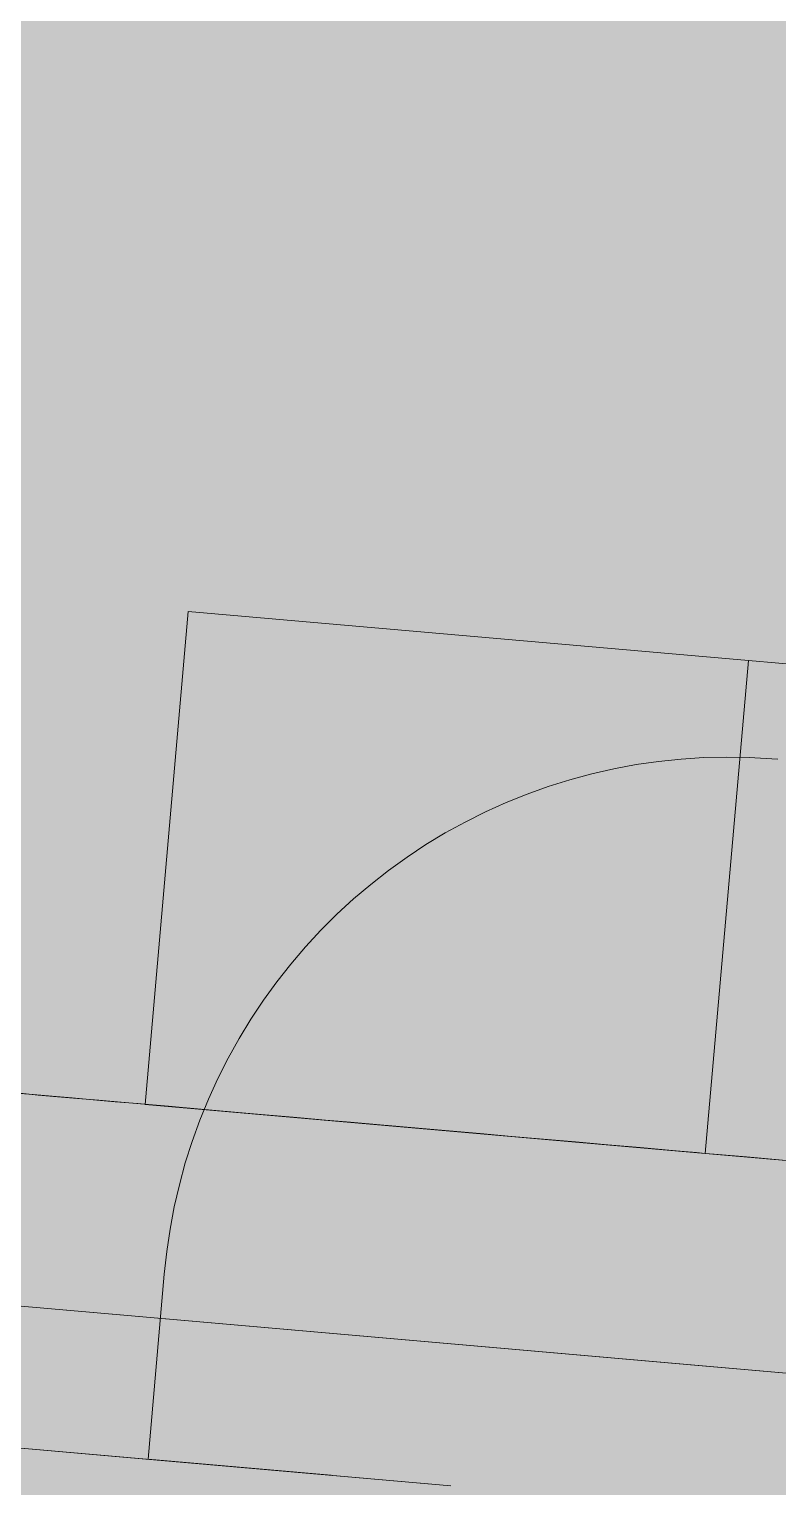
# Model space of a CAD drawing. Header units: millimetres. Extents: x 632 to 546626, y -3890 to 22200.
# Drawn here: x 389583.66 to 389588.96, y 16899.16 to 16909.48 of the extents above; entities that cross this region are included whole.
import ezdxf

# ---------------------------------------------------------------- set-up
doc = ezdxf.new("R2010")
doc.units = ezdxf.units.MM
doc.layers.add('A-270-M_ROOF', color=132, linetype='Continuous', lineweight=13)
doc.layers.add('A-770-ME_FFE_SA', color=91, linetype='Continuous', lineweight=13)

# ---------------------------------------------------------------- blocks, each defined once
blk = doc.blocks.new('Static Line_Sayfa_Metal Deck_Pan Mount - Up to 15 _ pitch - Max 2 Users-1845519-S6_501-SECTION A6')
at = {"layer": 'A-770-ME_FFE_SA', "lineweight": 5, "transparency": 33554432}
for points in [[(4567736.119, 16883.131), (4567740.346, 16931.445), (4567541.107, 16948.876), (4567536.88, 16900.562), (4567715.66, 16884.921)], [(4567736.119, 16883.131), (4567740.346, 16931.445), (4567541.107, 16948.876), (4567536.88, 16900.562), (4567715.66, 16884.921)], [(4567736.119, 16883.131), (4567740.346, 16931.445), (4567541.107, 16948.876), (4567536.88, 16900.562), (4567715.66, 16884.921)], [(4567736.119, 16883.131), (4567740.346, 16931.445), (4567541.107, 16948.876), (4567536.88, 16900.562), (4567715.66, 16884.921)], [(4567736.119, 16883.131), (4567740.346, 16931.445), (4567541.107, 16948.876), (4567536.88, 16900.562), (4567715.66, 16884.921)], [(4567736.119, 16883.131), (4567740.346, 16931.445), (4567541.107, 16948.876), (4567536.88, 16900.562), (4567715.66, 16884.921)], [(4567736.119, 16883.131), (4567740.346, 16931.445), (4567541.107, 16948.876), (4567536.88, 16900.562), (4567715.66, 16884.921)], [(4567736.119, 16883.131), (4567740.346, 16931.445), (4567541.107, 16948.876), (4567536.88, 16900.562), (4567715.66, 16884.921)], [(4567736.119, 16883.131), (4567740.346, 16931.445), (4567541.107, 16948.876), (4567536.88, 16900.562), (4567715.66, 16884.921)], [(4567736.119, 16883.131), (4567740.346, 16931.445), (4567541.107, 16948.876), (4567536.88, 16900.562), (4567715.66, 16884.921)], [(4567781.705, 16876.382), (4567781.966, 16879.37), (4567739.23, 16883.109), (4567725.434, 16934.595), (4567581.245, 16947.21), (4567558.718, 16898.902), (4567515.982, 16902.641), (4567515.721, 16899.652), (4567560.549, 16895.73), (4567583.076, 16944.038), (4567723.08, 16931.79), (4567736.876, 16880.304), (4567764.78, 16877.862)], [(4567735.945, 16881.138), (4567740.172, 16929.453), (4567540.933, 16946.884), (4567536.706, 16898.569), (4567715.66, 16882.913)], [(4567735.945, 16881.138), (4567740.172, 16929.453), (4567540.933, 16946.884), (4567536.706, 16898.569), (4567715.66, 16882.913)], [(4567735.945, 16881.138), (4567740.172, 16929.453), (4567540.933, 16946.884), (4567536.706, 16898.569), (4567715.66, 16882.913)], [(4567735.945, 16881.138), (4567740.172, 16929.453), (4567540.933, 16946.884), (4567536.706, 16898.569), (4567715.66, 16882.913)], [(4567735.945, 16881.138), (4567740.172, 16929.453), (4567540.933, 16946.884), (4567536.706, 16898.569), (4567715.66, 16882.913)], [(4567735.945, 16881.138), (4567740.172, 16929.453), (4567540.933, 16946.884), (4567536.706, 16898.569), (4567715.66, 16882.913)], [(4567735.945, 16881.138), (4567740.172, 16929.453), (4567540.933, 16946.884), (4567536.706, 16898.569), (4567715.66, 16882.913)], [(4567735.945, 16881.138), (4567740.172, 16929.453), (4567540.933, 16946.884), (4567536.706, 16898.569), (4567715.66, 16882.913)], [(4567735.945, 16881.138), (4567740.172, 16929.453), (4567540.933, 16946.884), (4567536.706, 16898.569), (4567715.66, 16882.913)], [(4567735.945, 16881.138), (4567740.172, 16929.453), (4567540.933, 16946.884), (4567536.706, 16898.569), (4567715.66, 16882.913)]]:
    blk.add_hatch(color=256, dxfattribs=at).paths.add_polyline_path(points)
at = {"layer": 'A-770-ME_FFE_SA', "lineweight": 5}
for p, q in [((4567542.034, 16901.867), (4567542.339, 16905.354)), ((4567542.034, 16901.867), (4567542.339, 16905.354)), ((4567542.339, 16905.354), (4567542.034, 16901.867)), ((4567542.339, 16905.354), (4567542.034, 16901.867)), ((4567542.339, 16905.354), (4567542.034, 16901.867)), ((4567542.339, 16905.354), (4567542.034, 16901.867)), ((4567546.304, 16905.007), (4567542.339, 16905.354)), ((4567542.339, 16905.354), (4567546.304, 16905.007)), ((4567546.304, 16905.007), (4567542.339, 16905.354)), ((4567542.339, 16905.354), (4567546.304, 16905.007)), ((4567546.304, 16905.007), (4567542.339, 16905.354)), ((4567542.339, 16905.354), (4567546.304, 16905.007)), ((4567545.999, 16901.52), (4567546.304, 16905.007)), ((4567546.304, 16905.007), (4567545.999, 16901.52)), ((4567545.999, 16901.52), (4567546.304, 16905.007)), ((4567546.304, 16905.007), (4567545.999, 16901.52)), ((4567545.999, 16901.52), (4567546.304, 16905.007)), ((4567546.304, 16905.007), (4567545.999, 16901.52)), ((4567546.304, 16905.007), (4567550.268, 16904.66)), ((4567550.268, 16904.66), (4567546.304, 16905.007)), ((4567546.304, 16905.007), (4567550.268, 16904.66)), ((4567550.268, 16904.66), (4567546.304, 16905.007)), ((4567546.304, 16905.007), (4567550.268, 16904.66)), ((4567550.268, 16904.66), (4567546.304, 16905.007)), ((4567545.352, 16904.242), (4567545.51, 16904.271)), ((4567545.352, 16904.242), (4567545.51, 16904.271)), ((4567545.352, 16904.242), (4567545.51, 16904.271)), ((4567545.352, 16904.242), (4567545.51, 16904.271)), ((4567545.352, 16904.242), (4567545.51, 16904.271)), ((4567545.352, 16904.242), (4567545.51, 16904.271)), ((4567545.352, 16904.242), (4567545.51, 16904.271)), ((4567545.352, 16904.242), (4567545.51, 16904.271)), ((4567545.352, 16904.242), (4567545.51, 16904.271)), ((4567545.51, 16904.271), (4567545.669, 16904.294)), ((4567545.51, 16904.271), (4567545.669, 16904.294)), ((4567545.51, 16904.271), (4567545.669, 16904.294)), ((4567545.51, 16904.271), (4567545.669, 16904.294)), ((4567545.51, 16904.271), (4567545.669, 16904.294)), ((4567545.51, 16904.271), (4567545.669, 16904.294)), ((4567545.51, 16904.271), (4567545.669, 16904.294)), ((4567545.51, 16904.271), (4567545.669, 16904.294)), ((4567545.51, 16904.271), (4567545.669, 16904.294)), ((4567545.669, 16904.294), (4567545.828, 16904.31)), ((4567545.669, 16904.294), (4567545.828, 16904.31)), ((4567545.669, 16904.294), (4567545.828, 16904.31)), ((4567545.669, 16904.294), (4567545.828, 16904.31)), ((4567545.669, 16904.294), (4567545.828, 16904.31)), ((4567545.669, 16904.294), (4567545.828, 16904.31)), ((4567545.669, 16904.294), (4567545.828, 16904.31)), ((4567545.669, 16904.294), (4567545.828, 16904.31)), ((4567545.669, 16904.294), (4567545.828, 16904.31)), ((4567545.828, 16904.31), (4567545.988, 16904.321)), ((4567545.828, 16904.31), (4567545.988, 16904.321)), ((4567545.828, 16904.31), (4567545.988, 16904.321)), ((4567545.828, 16904.31), (4567545.988, 16904.321)), ((4567545.828, 16904.31), (4567545.988, 16904.321)), ((4567545.828, 16904.31), (4567545.988, 16904.321)), ((4567545.828, 16904.31), (4567545.988, 16904.321)), ((4567545.828, 16904.31), (4567545.988, 16904.321)), ((4567545.828, 16904.31), (4567545.988, 16904.321)), ((4567545.828, 16904.31), (4567545.988, 16904.321)), ((4567545.988, 16904.321), (4567546.148, 16904.324)), ((4567545.988, 16904.321), (4567546.148, 16904.324)), ((4567545.988, 16904.321), (4567546.148, 16904.324)), ((4567545.988, 16904.321), (4567546.148, 16904.324)), ((4567545.988, 16904.321), (4567546.148, 16904.324)), ((4567545.988, 16904.321), (4567546.148, 16904.324)), ((4567545.988, 16904.321), (4567546.148, 16904.324)), ((4567545.988, 16904.321), (4567546.148, 16904.324)), ((4567545.988, 16904.321), (4567546.148, 16904.324)), ((4567546.148, 16904.324), (4567546.309, 16904.322)), ((4567546.148, 16904.324), (4567546.309, 16904.322)), ((4567546.148, 16904.324), (4567546.309, 16904.322)), ((4567546.148, 16904.324), (4567546.309, 16904.322)), ((4567546.148, 16904.324), (4567546.309, 16904.322)), ((4567546.148, 16904.324), (4567546.309, 16904.322)), ((4567546.148, 16904.324), (4567546.309, 16904.322)), ((4567546.148, 16904.324), (4567546.309, 16904.322)), ((4567546.148, 16904.324), (4567546.309, 16904.322)), ((4567546.309, 16904.322), (4567546.469, 16904.313)), ((4567546.309, 16904.322), (4567546.469, 16904.313)), ((4567546.309, 16904.322), (4567546.469, 16904.313)), ((4567546.309, 16904.322), (4567546.469, 16904.313)), ((4567546.309, 16904.322), (4567546.469, 16904.313)), ((4567546.309, 16904.322), (4567546.469, 16904.313)), ((4567546.309, 16904.322), (4567546.469, 16904.313)), ((4567546.309, 16904.322), (4567546.469, 16904.313)), ((4567546.309, 16904.322), (4567546.469, 16904.313)), ((4567546.309, 16904.322), (4567546.469, 16904.313)), ((4567546.469, 16904.313), (4567546.512, 16904.309)), ((4567546.469, 16904.313), (4567546.512, 16904.309)), ((4567546.469, 16904.313), (4567546.512, 16904.309)), ((4567546.469, 16904.313), (4567546.512, 16904.309)), ((4567546.469, 16904.313), (4567546.512, 16904.309)), ((4567546.469, 16904.313), (4567546.512, 16904.309)), ((4567546.469, 16904.313), (4567546.512, 16904.309)), ((4567546.469, 16904.313), (4567546.512, 16904.309)), ((4567546.469, 16904.313), (4567546.512, 16904.309)), ((4567546.469, 16904.313), (4567546.512, 16904.309)), ((4567544.888, 16904.117), (4567545.041, 16904.164)), ((4567544.888, 16904.117), (4567545.041, 16904.164)), ((4567544.888, 16904.117), (4567545.041, 16904.164)), ((4567544.888, 16904.117), (4567545.041, 16904.164)), ((4567544.888, 16904.117), (4567545.041, 16904.164)), ((4567544.888, 16904.117), (4567545.041, 16904.164)), ((4567544.888, 16904.117), (4567545.041, 16904.164)), ((4567544.888, 16904.117), (4567545.041, 16904.164)), ((4567544.888, 16904.117), (4567545.041, 16904.164)), ((4567545.041, 16904.164), (4567545.196, 16904.206)), ((4567545.041, 16904.164), (4567545.196, 16904.206)), ((4567545.041, 16904.164), (4567545.196, 16904.206)), ((4567545.041, 16904.164), (4567545.196, 16904.206)), ((4567545.041, 16904.164), (4567545.196, 16904.206)), ((4567545.041, 16904.164), (4567545.196, 16904.206)), ((4567545.041, 16904.164), (4567545.196, 16904.206)), ((4567545.041, 16904.164), (4567545.196, 16904.206)), ((4567545.041, 16904.164), (4567545.196, 16904.206)), ((4567545.196, 16904.206), (4567545.352, 16904.242)), ((4567545.196, 16904.206), (4567545.352, 16904.242)), ((4567545.196, 16904.206), (4567545.352, 16904.242)), ((4567545.196, 16904.206), (4567545.352, 16904.242)), ((4567545.196, 16904.206), (4567545.352, 16904.242)), ((4567545.196, 16904.206), (4567545.352, 16904.242)), ((4567545.196, 16904.206), (4567545.352, 16904.242)), ((4567545.196, 16904.206), (4567545.352, 16904.242)), ((4567545.196, 16904.206), (4567545.352, 16904.242)), ((4567545.196, 16904.206), (4567545.352, 16904.242)), ((4567544.589, 16904.003), (4567544.738, 16904.063)), ((4567544.589, 16904.003), (4567544.738, 16904.063)), ((4567544.589, 16904.003), (4567544.738, 16904.063)), ((4567544.589, 16904.003), (4567544.738, 16904.063)), ((4567544.589, 16904.003), (4567544.738, 16904.063)), ((4567544.589, 16904.003), (4567544.738, 16904.063)), ((4567544.589, 16904.003), (4567544.738, 16904.063)), ((4567544.589, 16904.003), (4567544.738, 16904.063)), ((4567544.589, 16904.003), (4567544.738, 16904.063)), ((4567544.589, 16904.003), (4567544.738, 16904.063)), ((4567544.738, 16904.063), (4567544.888, 16904.117)), ((4567544.738, 16904.063), (4567544.888, 16904.117)), ((4567544.738, 16904.063), (4567544.888, 16904.117)), ((4567544.738, 16904.063), (4567544.888, 16904.117)), ((4567544.738, 16904.063), (4567544.888, 16904.117)), ((4567544.738, 16904.063), (4567544.888, 16904.117)), ((4567544.738, 16904.063), (4567544.888, 16904.117)), ((4567544.738, 16904.063), (4567544.888, 16904.117)), ((4567544.738, 16904.063), (4567544.888, 16904.117)), ((4567544.738, 16904.063), (4567544.888, 16904.117)), ((4567544.443, 16903.937), (4567544.589, 16904.003)), ((4567544.443, 16903.937), (4567544.589, 16904.003)), ((4567544.443, 16903.937), (4567544.589, 16904.003)), ((4567544.443, 16903.937), (4567544.589, 16904.003)), ((4567544.443, 16903.937), (4567544.589, 16904.003)), ((4567544.443, 16903.937), (4567544.589, 16904.003)), ((4567544.443, 16903.937), (4567544.589, 16904.003)), ((4567544.443, 16903.937), (4567544.589, 16904.003)), ((4567544.443, 16903.937), (4567544.589, 16904.003)), ((4567544.443, 16903.937), (4567544.589, 16904.003)), ((4567544.443, 16903.937), (4567544.589, 16904.003)), ((4567544.159, 16903.788), (4567544.299, 16903.865)), ((4567544.159, 16903.788), (4567544.299, 16903.865)), ((4567544.159, 16903.788), (4567544.299, 16903.865)), ((4567544.159, 16903.788), (4567544.299, 16903.865)), ((4567544.159, 16903.788), (4567544.299, 16903.865)), ((4567544.159, 16903.788), (4567544.299, 16903.865)), ((4567544.159, 16903.788), (4567544.299, 16903.865)), ((4567544.159, 16903.788), (4567544.299, 16903.865)), ((4567544.159, 16903.788), (4567544.299, 16903.865)), ((4567544.299, 16903.865), (4567544.443, 16903.937)), ((4567544.299, 16903.865), (4567544.443, 16903.937)), ((4567544.299, 16903.865), (4567544.443, 16903.937)), ((4567544.299, 16903.865), (4567544.443, 16903.937)), ((4567544.299, 16903.865), (4567544.443, 16903.937)), ((4567544.299, 16903.865), (4567544.443, 16903.937)), ((4567544.299, 16903.865), (4567544.443, 16903.937)), ((4567544.299, 16903.865), (4567544.443, 16903.937)), ((4567544.299, 16903.865), (4567544.443, 16903.937)), ((4567544.022, 16903.705), (4567544.159, 16903.788)), ((4567544.022, 16903.705), (4567544.159, 16903.788)), ((4567544.022, 16903.705), (4567544.159, 16903.788)), ((4567544.022, 16903.705), (4567544.159, 16903.788)), ((4567544.022, 16903.705), (4567544.159, 16903.788)), ((4567544.022, 16903.705), (4567544.159, 16903.788)), ((4567544.022, 16903.705), (4567544.159, 16903.788)), ((4567544.022, 16903.705), (4567544.159, 16903.788)), ((4567544.022, 16903.705), (4567544.159, 16903.788)), ((4567543.888, 16903.617), (4567544.022, 16903.705)), ((4567543.888, 16903.617), (4567544.022, 16903.705)), ((4567543.888, 16903.617), (4567544.022, 16903.705)), ((4567543.888, 16903.617), (4567544.022, 16903.705)), ((4567543.888, 16903.617), (4567544.022, 16903.705)), ((4567543.888, 16903.617), (4567544.022, 16903.705)), ((4567543.888, 16903.617), (4567544.022, 16903.705)), ((4567543.888, 16903.617), (4567544.022, 16903.705)), ((4567543.888, 16903.617), (4567544.022, 16903.705)), ((4567543.758, 16903.523), (4567543.888, 16903.617)), ((4567543.758, 16903.523), (4567543.888, 16903.617)), ((4567543.758, 16903.523), (4567543.888, 16903.617)), ((4567543.758, 16903.523), (4567543.888, 16903.617)), ((4567543.758, 16903.523), (4567543.888, 16903.617)), ((4567543.758, 16903.523), (4567543.888, 16903.617)), ((4567543.758, 16903.523), (4567543.888, 16903.617)), ((4567543.758, 16903.523), (4567543.888, 16903.617)), ((4567543.758, 16903.523), (4567543.888, 16903.617)), ((4567543.632, 16903.424), (4567543.758, 16903.523)), ((4567543.632, 16903.424), (4567543.758, 16903.523)), ((4567543.632, 16903.424), (4567543.758, 16903.523)), ((4567543.632, 16903.424), (4567543.758, 16903.523)), ((4567543.632, 16903.424), (4567543.758, 16903.523)), ((4567543.632, 16903.424), (4567543.758, 16903.523)), ((4567543.632, 16903.424), (4567543.758, 16903.523)), ((4567543.632, 16903.424), (4567543.758, 16903.523)), ((4567543.632, 16903.424), (4567543.758, 16903.523)), ((4567543.509, 16903.321), (4567543.632, 16903.424)), ((4567543.509, 16903.321), (4567543.632, 16903.424)), ((4567543.509, 16903.321), (4567543.632, 16903.424)), ((4567543.509, 16903.321), (4567543.632, 16903.424)), ((4567543.509, 16903.321), (4567543.632, 16903.424)), ((4567543.509, 16903.321), (4567543.632, 16903.424)), ((4567543.509, 16903.321), (4567543.632, 16903.424)), ((4567543.509, 16903.321), (4567543.632, 16903.424)), ((4567543.509, 16903.321), (4567543.632, 16903.424)), ((4567543.509, 16903.321), (4567543.632, 16903.424)), ((4567543.391, 16903.212), (4567543.509, 16903.321)), ((4567543.391, 16903.212), (4567543.509, 16903.321)), ((4567543.391, 16903.212), (4567543.509, 16903.321)), ((4567543.391, 16903.212), (4567543.509, 16903.321)), ((4567543.391, 16903.212), (4567543.509, 16903.321)), ((4567543.391, 16903.212), (4567543.509, 16903.321)), ((4567543.391, 16903.212), (4567543.509, 16903.321)), ((4567543.391, 16903.212), (4567543.509, 16903.321)), ((4567543.391, 16903.212), (4567543.509, 16903.321)), ((4567543.278, 16903.099), (4567543.391, 16903.212)), ((4567543.278, 16903.099), (4567543.391, 16903.212)), ((4567543.278, 16903.099), (4567543.391, 16903.212)), ((4567543.278, 16903.099), (4567543.391, 16903.212)), ((4567543.278, 16903.099), (4567543.391, 16903.212)), ((4567543.278, 16903.099), (4567543.391, 16903.212)), ((4567543.278, 16903.099), (4567543.391, 16903.212)), ((4567543.278, 16903.099), (4567543.391, 16903.212)), ((4567543.278, 16903.099), (4567543.391, 16903.212)), ((4567543.169, 16902.981), (4567543.278, 16903.099)), ((4567543.169, 16902.981), (4567543.278, 16903.099)), ((4567543.169, 16902.981), (4567543.278, 16903.099)), ((4567543.169, 16902.981), (4567543.278, 16903.099)), ((4567543.169, 16902.981), (4567543.278, 16903.099)), ((4567543.169, 16902.981), (4567543.278, 16903.099)), ((4567543.169, 16902.981), (4567543.278, 16903.099)), ((4567543.169, 16902.981), (4567543.278, 16903.099)), ((4567543.169, 16902.981), (4567543.278, 16903.099)), ((4567543.169, 16902.981), (4567543.278, 16903.099)), ((4567543.065, 16902.859), (4567543.169, 16902.981)), ((4567543.065, 16902.859), (4567543.169, 16902.981)), ((4567543.065, 16902.859), (4567543.169, 16902.981)), ((4567543.065, 16902.859), (4567543.169, 16902.981)), ((4567543.065, 16902.859), (4567543.169, 16902.981)), ((4567543.065, 16902.859), (4567543.169, 16902.981)), ((4567543.065, 16902.859), (4567543.169, 16902.981)), ((4567543.065, 16902.859), (4567543.169, 16902.981)), ((4567543.065, 16902.859), (4567543.169, 16902.981)), ((4567543.065, 16902.859), (4567543.169, 16902.981)), ((4567542.966, 16902.734), (4567543.065, 16902.859)), ((4567542.966, 16902.734), (4567543.065, 16902.859)), ((4567542.966, 16902.734), (4567543.065, 16902.859)), ((4567542.966, 16902.734), (4567543.065, 16902.859)), ((4567542.966, 16902.734), (4567543.065, 16902.859)), ((4567542.966, 16902.734), (4567543.065, 16902.859)), ((4567542.966, 16902.734), (4567543.065, 16902.859)), ((4567542.966, 16902.734), (4567543.065, 16902.859)), ((4567542.966, 16902.734), (4567543.065, 16902.859)), ((4567542.966, 16902.734), (4567543.065, 16902.859)), ((4567542.872, 16902.604), (4567542.966, 16902.734)), ((4567542.872, 16902.604), (4567542.966, 16902.734)), ((4567542.872, 16902.604), (4567542.966, 16902.734)), ((4567542.872, 16902.604), (4567542.966, 16902.734)), ((4567542.872, 16902.604), (4567542.966, 16902.734)), ((4567542.872, 16902.604), (4567542.966, 16902.734)), ((4567542.872, 16902.604), (4567542.966, 16902.734)), ((4567542.872, 16902.604), (4567542.966, 16902.734)), ((4567542.872, 16902.604), (4567542.966, 16902.734)), ((4567542.872, 16902.604), (4567542.966, 16902.734)), ((4567558.718, 16898.902), (4567515.982, 16902.641)), ((4567515.982, 16902.641), (4567558.718, 16898.902)), ((4567542.783, 16902.47), (4567542.872, 16902.604)), ((4567542.783, 16902.47), (4567542.872, 16902.604)), ((4567542.783, 16902.47), (4567542.872, 16902.604)), ((4567542.783, 16902.47), (4567542.872, 16902.604)), ((4567542.783, 16902.47), (4567542.872, 16902.604)), ((4567542.783, 16902.47), (4567542.872, 16902.604)), ((4567542.783, 16902.47), (4567542.872, 16902.604)), ((4567542.783, 16902.47), (4567542.872, 16902.604)), ((4567542.783, 16902.47), (4567542.872, 16902.604)), ((4567542.699, 16902.333), (4567542.783, 16902.47)), ((4567542.699, 16902.333), (4567542.783, 16902.47)), ((4567542.699, 16902.333), (4567542.783, 16902.47)), ((4567542.699, 16902.333), (4567542.783, 16902.47)), ((4567542.699, 16902.333), (4567542.783, 16902.47)), ((4567542.699, 16902.333), (4567542.783, 16902.47)), ((4567542.699, 16902.333), (4567542.783, 16902.47)), ((4567542.699, 16902.333), (4567542.783, 16902.47)), ((4567542.699, 16902.333), (4567542.783, 16902.47)), ((4567542.622, 16902.193), (4567542.699, 16902.333)), ((4567542.622, 16902.193), (4567542.699, 16902.333)), ((4567542.622, 16902.193), (4567542.699, 16902.333)), ((4567542.622, 16902.193), (4567542.699, 16902.333)), ((4567542.622, 16902.193), (4567542.699, 16902.333)), ((4567542.622, 16902.193), (4567542.699, 16902.333)), ((4567542.622, 16902.193), (4567542.699, 16902.333)), ((4567542.622, 16902.193), (4567542.699, 16902.333)), ((4567542.622, 16902.193), (4567542.699, 16902.333)), ((4567542.549, 16902.05), (4567542.622, 16902.193)), ((4567542.549, 16902.05), (4567542.622, 16902.193)), ((4567542.549, 16902.05), (4567542.622, 16902.193)), ((4567542.549, 16902.05), (4567542.622, 16902.193)), ((4567542.549, 16902.05), (4567542.622, 16902.193)), ((4567542.549, 16902.05), (4567542.622, 16902.193)), ((4567542.549, 16902.05), (4567542.622, 16902.193)), ((4567542.549, 16902.05), (4567542.622, 16902.193)), ((4567542.549, 16902.05), (4567542.622, 16902.193)), ((4567542.483, 16901.904), (4567542.549, 16902.05)), ((4567542.483, 16901.904), (4567542.549, 16902.05)), ((4567542.483, 16901.904), (4567542.549, 16902.05)), ((4567542.483, 16901.904), (4567542.549, 16902.05)), ((4567542.483, 16901.904), (4567542.549, 16902.05)), ((4567542.483, 16901.904), (4567542.549, 16902.05)), ((4567542.483, 16901.904), (4567542.549, 16902.05)), ((4567542.483, 16901.904), (4567542.549, 16902.05)), ((4567542.483, 16901.904), (4567542.549, 16902.05)), ((4567542.422, 16901.756), (4567542.483, 16901.904)), ((4567542.422, 16901.756), (4567542.483, 16901.904)), ((4567542.422, 16901.756), (4567542.483, 16901.904)), ((4567542.422, 16901.756), (4567542.483, 16901.904)), ((4567542.422, 16901.756), (4567542.483, 16901.904)), ((4567542.422, 16901.756), (4567542.483, 16901.904)), ((4567542.422, 16901.756), (4567542.483, 16901.904)), ((4567542.422, 16901.756), (4567542.483, 16901.904)), ((4567542.422, 16901.756), (4567542.483, 16901.904)), ((4567545.999, 16901.52), (4567542.034, 16901.867)), ((4567542.034, 16901.867), (4567545.999, 16901.52)), ((4567545.999, 16901.52), (4567542.034, 16901.867)), ((4567542.034, 16901.867), (4567545.999, 16901.52)), ((4567545.999, 16901.52), (4567542.034, 16901.867)), ((4567542.034, 16901.867), (4567545.999, 16901.52)), ((4567542.368, 16901.605), (4567542.422, 16901.756)), ((4567542.368, 16901.605), (4567542.422, 16901.756)), ((4567542.368, 16901.605), (4567542.422, 16901.756)), ((4567542.368, 16901.605), (4567542.422, 16901.756)), ((4567542.368, 16901.605), (4567542.422, 16901.756)), ((4567542.368, 16901.605), (4567542.422, 16901.756)), ((4567542.368, 16901.605), (4567542.422, 16901.756)), ((4567542.368, 16901.605), (4567542.422, 16901.756)), ((4567542.368, 16901.605), (4567542.422, 16901.756)), ((4567542.319, 16901.453), (4567542.368, 16901.605)), ((4567542.319, 16901.453), (4567542.368, 16901.605)), ((4567542.319, 16901.453), (4567542.368, 16901.605)), ((4567542.319, 16901.453), (4567542.368, 16901.605)), ((4567542.319, 16901.453), (4567542.368, 16901.605)), ((4567542.319, 16901.453), (4567542.368, 16901.605)), ((4567542.319, 16901.453), (4567542.368, 16901.605)), ((4567542.319, 16901.453), (4567542.368, 16901.605)), ((4567542.319, 16901.453), (4567542.368, 16901.605)), ((4567545.999, 16901.52), (4567549.963, 16901.173)), ((4567549.963, 16901.173), (4567545.999, 16901.52)), ((4567545.999, 16901.52), (4567549.963, 16901.173)), ((4567549.963, 16901.173), (4567545.999, 16901.52)), ((4567545.999, 16901.52), (4567549.963, 16901.173)), ((4567549.963, 16901.173), (4567545.999, 16901.52)), ((4567542.277, 16901.298), (4567542.319, 16901.453)), ((4567542.277, 16901.298), (4567542.319, 16901.453)), ((4567542.277, 16901.298), (4567542.319, 16901.453)), ((4567542.277, 16901.298), (4567542.319, 16901.453)), ((4567542.277, 16901.298), (4567542.319, 16901.453)), ((4567542.277, 16901.298), (4567542.319, 16901.453)), ((4567542.277, 16901.298), (4567542.319, 16901.453)), ((4567542.277, 16901.298), (4567542.319, 16901.453)), ((4567542.277, 16901.298), (4567542.319, 16901.453)), ((4567542.241, 16901.142), (4567542.277, 16901.298)), ((4567542.241, 16901.142), (4567542.277, 16901.298)), ((4567542.241, 16901.142), (4567542.277, 16901.298)), ((4567542.241, 16901.142), (4567542.277, 16901.298)), ((4567542.241, 16901.142), (4567542.277, 16901.298)), ((4567542.241, 16901.142), (4567542.277, 16901.298)), ((4567542.241, 16901.142), (4567542.277, 16901.298)), ((4567542.241, 16901.142), (4567542.277, 16901.298)), ((4567542.241, 16901.142), (4567542.277, 16901.298)), ((4567542.211, 16900.984), (4567542.241, 16901.142)), ((4567542.211, 16900.984), (4567542.241, 16901.142)), ((4567542.211, 16900.984), (4567542.241, 16901.142)), ((4567542.211, 16900.984), (4567542.241, 16901.142)), ((4567542.211, 16900.984), (4567542.241, 16901.142)), ((4567542.211, 16900.984), (4567542.241, 16901.142)), ((4567542.211, 16900.984), (4567542.241, 16901.142)), ((4567542.211, 16900.984), (4567542.241, 16901.142)), ((4567542.211, 16900.984), (4567542.241, 16901.142)), ((4567542.188, 16900.826), (4567542.211, 16900.984)), ((4567542.188, 16900.826), (4567542.211, 16900.984)), ((4567542.188, 16900.826), (4567542.211, 16900.984)), ((4567542.188, 16900.826), (4567542.211, 16900.984)), ((4567542.188, 16900.826), (4567542.211, 16900.984)), ((4567542.188, 16900.826), (4567542.211, 16900.984)), ((4567542.188, 16900.826), (4567542.211, 16900.984)), ((4567542.188, 16900.826), (4567542.211, 16900.984)), ((4567542.188, 16900.826), (4567542.211, 16900.984)), ((4567542.17, 16900.666), (4567542.188, 16900.826)), ((4567542.17, 16900.666), (4567542.188, 16900.826)), ((4567542.17, 16900.666), (4567542.188, 16900.826)), ((4567542.17, 16900.666), (4567542.188, 16900.826)), ((4567542.17, 16900.666), (4567542.188, 16900.826)), ((4567542.17, 16900.666), (4567542.188, 16900.826)), ((4567542.17, 16900.666), (4567542.188, 16900.826)), ((4567542.17, 16900.666), (4567542.188, 16900.826)), ((4567542.17, 16900.666), (4567542.188, 16900.826)), ((4567542.17, 16900.666), (4567542.056, 16899.356)), ((4567542.17, 16900.666), (4567542.056, 16899.356)), ((4567542.17, 16900.666), (4567542.056, 16899.356)), ((4567542.17, 16900.666), (4567542.056, 16899.356)), ((4567542.17, 16900.666), (4567542.056, 16899.356)), ((4567542.17, 16900.666), (4567542.056, 16899.356)), ((4567542.17, 16900.666), (4567542.056, 16899.356)), ((4567542.17, 16900.666), (4567542.056, 16899.356)), ((4567542.17, 16900.666), (4567542.056, 16899.356)), ((4567542.17, 16900.666), (4567542.056, 16899.356)), ((4567542.17, 16900.666), (4567542.056, 16899.356)), ((4567542.17, 16900.666), (4567542.056, 16899.356)), ((4567542.17, 16900.666), (4567542.056, 16899.356)), ((4567542.17, 16900.666), (4567542.056, 16899.356)), ((4567542.17, 16900.666), (4567542.056, 16899.356)), ((4567542.17, 16900.666), (4567542.056, 16899.356)), ((4567542.17, 16900.666), (4567542.056, 16899.356)), ((4567542.17, 16900.666), (4567542.056, 16899.356)), ((4567542.17, 16900.666), (4567542.056, 16899.356)), ((4567542.17, 16900.666), (4567542.056, 16899.356)), ((4567539.583, 16900.576), (4567545.868, 16900.026)), ((4567539.583, 16900.576), (4567545.868, 16900.026)), ((4567539.583, 16900.576), (4567545.868, 16900.026)), ((4567539.583, 16900.576), (4567545.868, 16900.026)), ((4567539.583, 16900.576), (4567545.868, 16900.026)), ((4567539.583, 16900.576), (4567545.868, 16900.026)), ((4567545.868, 16900.026), (4567552.153, 16899.476)), ((4567545.868, 16900.026), (4567552.153, 16899.476)), ((4567545.868, 16900.026), (4567552.153, 16899.476)), ((4567545.868, 16900.026), (4567552.153, 16899.476)), ((4567545.868, 16900.026), (4567552.153, 16899.476)), ((4567545.868, 16900.026), (4567552.153, 16899.476)), ((4567541.796, 16899.378), (4567536.815, 16899.814)), ((4567544.199, 16899.168), (4567536.815, 16899.814)), ((4567544.199, 16899.168), (4567536.815, 16899.814)), ((4567544.199, 16899.168), (4567536.815, 16899.814)), ((4567544.199, 16899.168), (4567536.815, 16899.814)), ((4567544.199, 16899.168), (4567536.815, 16899.814)), ((4567544.199, 16899.168), (4567536.815, 16899.814)), ((4567541.796, 16899.378), (4567537.155, 16899.785)), ((4567541.796, 16899.378), (4567539.733, 16899.559)), ((4567541.796, 16899.378), (4567539.733, 16899.559)), ((4567541.796, 16899.378), (4567539.733, 16899.559)), ((4567541.796, 16899.378), (4567539.733, 16899.559)), ((4567541.796, 16899.378), (4567539.733, 16899.559)), ((4567541.796, 16899.378), (4567539.733, 16899.559)), ((4567541.796, 16899.378), (4567539.733, 16899.559)), ((4567541.796, 16899.378), (4567539.733, 16899.559)), ((4567541.796, 16899.378), (4567539.733, 16899.559)), ((4567541.796, 16899.378), (4567539.733, 16899.559)), ((4567541.796, 16899.378), (4567539.733, 16899.559)), ((4567541.796, 16899.378), (4567539.733, 16899.559)), ((4567544.199, 16899.168), (4567541.796, 16899.378)), ((4567544.199, 16899.168), (4567541.796, 16899.378)), ((4567544.199, 16899.168), (4567541.796, 16899.378)), ((4567544.199, 16899.168), (4567541.796, 16899.378)), ((4567544.199, 16899.168), (4567541.796, 16899.378)), ((4567544.199, 16899.168), (4567541.796, 16899.378)), ((4567544.199, 16899.168), (4567541.796, 16899.378)), ((4567544.199, 16899.168), (4567541.796, 16899.378)), ((4567544.199, 16899.168), (4567541.796, 16899.378)), ((4567544.199, 16899.168), (4567541.796, 16899.378)), ((4567544.199, 16899.168), (4567541.796, 16899.378)), ((4567544.199, 16899.168), (4567541.796, 16899.378)), ((4567544.199, 16899.168), (4567541.796, 16899.378)), ((4567544.199, 16899.168), (4567541.796, 16899.378)), ((4567542.056, 16899.356), (4567543.351, 16899.242)), ((4567542.056, 16899.356), (4567543.351, 16899.242)), ((4567542.056, 16899.356), (4567543.351, 16899.242)), ((4567542.056, 16899.356), (4567543.351, 16899.242)), ((4567542.056, 16899.356), (4567543.351, 16899.242)), ((4567542.056, 16899.356), (4567543.351, 16899.242)), ((4567542.056, 16899.356), (4567543.351, 16899.242)), ((4567542.056, 16899.356), (4567543.351, 16899.242)), ((4567542.056, 16899.356), (4567543.351, 16899.242)), ((4567542.056, 16899.356), (4567543.351, 16899.242)), ((4567542.056, 16899.356), (4567543.351, 16899.242)), ((4567542.056, 16899.356), (4567543.351, 16899.242)), ((4567542.056, 16899.356), (4567543.351, 16899.242)), ((4567542.056, 16899.356), (4567543.351, 16899.242)), ((4567542.056, 16899.356), (4567543.351, 16899.242)), ((4567542.056, 16899.356), (4567543.351, 16899.242)), ((4567542.056, 16899.356), (4567543.351, 16899.242)), ((4567542.056, 16899.356), (4567543.351, 16899.242)), ((4567542.056, 16899.356), (4567543.351, 16899.242)), ((4567542.056, 16899.356), (4567543.351, 16899.242)), ((4567542.056, 16899.356), (4567543.351, 16899.242)), ((4567542.056, 16899.356), (4567543.351, 16899.242)), ((4567542.056, 16899.356), (4567543.351, 16899.242)), ((4567542.056, 16899.356), (4567543.351, 16899.242)), ((4567542.056, 16899.356), (4567543.351, 16899.242)), ((4567542.056, 16899.356), (4567543.351, 16899.242)), ((4567542.056, 16899.356), (4567543.351, 16899.242)), ((4567542.056, 16899.356), (4567543.351, 16899.242)), ((4567542.056, 16899.356), (4567543.351, 16899.242)), ((4567542.056, 16899.356), (4567543.351, 16899.242)), ((4567542.056, 16899.356), (4567543.351, 16899.242)), ((4567542.056, 16899.356), (4567543.351, 16899.242)), ((4567542.056, 16899.356), (4567543.351, 16899.242)), ((4567542.056, 16899.356), (4567543.351, 16899.242)), ((4567542.056, 16899.356), (4567543.351, 16899.242)), ((4567542.056, 16899.356), (4567543.351, 16899.242)), ((4567542.056, 16899.356), (4567543.351, 16899.242)), ((4567542.056, 16899.356), (4567543.351, 16899.242)), ((4567542.056, 16899.356), (4567543.351, 16899.242)), ((4567542.056, 16899.356), (4567543.351, 16899.242))]:
    blk.add_line(p, q, dxfattribs=at)
at = {"layer": 'A-770-ME_FFE_SA', "lineweight": 5, "flags": 128}
for points in [[(4567542.17, 16900.666), (4567542.188, 16900.826), (4567542.211, 16900.984), (4567542.241, 16901.142), (4567542.277, 16901.298), (4567542.319, 16901.453), (4567542.368, 16901.605), (4567542.422, 16901.756), (4567542.483, 16901.904), (4567542.549, 16902.05), (4567542.622, 16902.193), (4567542.699, 16902.333), (4567542.783, 16902.47), (4567542.872, 16902.604), (4567542.966, 16902.734), (4567543.065, 16902.859), (4567543.169, 16902.981), (4567543.278, 16903.099), (4567543.391, 16903.212), (4567543.509, 16903.321), (4567543.632, 16903.424), (4567543.758, 16903.523), (4567543.888, 16903.617), (4567544.022, 16903.705), (4567544.159, 16903.788), (4567544.299, 16903.865), (4567544.443, 16903.937), (4567544.589, 16904.003), (4567544.738, 16904.063), (4567544.888, 16904.117), (4567545.041, 16904.164), (4567545.196, 16904.206), (4567545.352, 16904.242), (4567545.51, 16904.271), (4567545.669, 16904.294), (4567545.828, 16904.31), (4567545.988, 16904.321), (4567546.148, 16904.324), (4567546.309, 16904.322), (4567546.469, 16904.313), (4567546.512, 16904.309)], [(4567542.17, 16900.666), (4567542.188, 16900.826), (4567542.211, 16900.984), (4567542.241, 16901.142), (4567542.277, 16901.298), (4567542.319, 16901.453), (4567542.368, 16901.605), (4567542.422, 16901.756), (4567542.483, 16901.904), (4567542.549, 16902.05), (4567542.622, 16902.193), (4567542.699, 16902.333), (4567542.783, 16902.47), (4567542.872, 16902.604), (4567542.966, 16902.734), (4567543.065, 16902.859), (4567543.169, 16902.981), (4567543.278, 16903.099), (4567543.391, 16903.212), (4567543.509, 16903.321), (4567543.632, 16903.424), (4567543.758, 16903.523), (4567543.888, 16903.617), (4567544.022, 16903.705), (4567544.159, 16903.788), (4567544.299, 16903.865), (4567544.443, 16903.937), (4567544.589, 16904.003), (4567544.738, 16904.063), (4567544.888, 16904.117), (4567545.041, 16904.164), (4567545.196, 16904.206), (4567545.352, 16904.242), (4567545.51, 16904.271), (4567545.669, 16904.294), (4567545.828, 16904.31), (4567545.988, 16904.321), (4567546.148, 16904.324), (4567546.309, 16904.322), (4567546.469, 16904.313), (4567546.512, 16904.309)], [(4567542.17, 16900.666), (4567542.188, 16900.826), (4567542.211, 16900.984), (4567542.241, 16901.142), (4567542.277, 16901.298), (4567542.319, 16901.453), (4567542.368, 16901.605), (4567542.422, 16901.756), (4567542.483, 16901.904), (4567542.549, 16902.05), (4567542.622, 16902.193), (4567542.699, 16902.333), (4567542.783, 16902.47), (4567542.872, 16902.604), (4567542.966, 16902.734), (4567543.065, 16902.859), (4567543.169, 16902.981), (4567543.278, 16903.099), (4567543.391, 16903.212), (4567543.509, 16903.321), (4567543.632, 16903.424), (4567543.758, 16903.523), (4567543.888, 16903.617), (4567544.022, 16903.705), (4567544.159, 16903.788), (4567544.299, 16903.865), (4567544.443, 16903.937), (4567544.589, 16904.003), (4567544.738, 16904.063), (4567544.888, 16904.117), (4567545.041, 16904.164), (4567545.196, 16904.206), (4567545.352, 16904.242), (4567545.51, 16904.271), (4567545.669, 16904.294), (4567545.828, 16904.31), (4567545.988, 16904.321), (4567546.148, 16904.324), (4567546.309, 16904.322), (4567546.469, 16904.313), (4567546.512, 16904.309)], [(4567542.17, 16900.666), (4567542.188, 16900.826), (4567542.211, 16900.984), (4567542.241, 16901.142), (4567542.277, 16901.298), (4567542.319, 16901.453), (4567542.368, 16901.605), (4567542.422, 16901.756), (4567542.483, 16901.904), (4567542.549, 16902.05), (4567542.622, 16902.193), (4567542.699, 16902.333), (4567542.783, 16902.47), (4567542.872, 16902.604), (4567542.966, 16902.734), (4567543.065, 16902.859), (4567543.169, 16902.981), (4567543.278, 16903.099), (4567543.391, 16903.212), (4567543.509, 16903.321), (4567543.632, 16903.424), (4567543.758, 16903.523), (4567543.888, 16903.617), (4567544.022, 16903.705), (4567544.159, 16903.788), (4567544.299, 16903.865), (4567544.443, 16903.937), (4567544.589, 16904.003), (4567544.738, 16904.063), (4567544.888, 16904.117), (4567545.041, 16904.164), (4567545.196, 16904.206), (4567545.352, 16904.242), (4567545.51, 16904.271), (4567545.669, 16904.294), (4567545.828, 16904.31), (4567545.988, 16904.321), (4567546.148, 16904.324), (4567546.309, 16904.322), (4567546.469, 16904.313), (4567546.512, 16904.309)], [(4567542.17, 16900.666), (4567542.188, 16900.826), (4567542.211, 16900.984), (4567542.241, 16901.142), (4567542.277, 16901.298), (4567542.319, 16901.453), (4567542.368, 16901.605), (4567542.422, 16901.756), (4567542.483, 16901.904), (4567542.549, 16902.05), (4567542.622, 16902.193), (4567542.699, 16902.333), (4567542.783, 16902.47), (4567542.872, 16902.604), (4567542.966, 16902.734), (4567543.065, 16902.859), (4567543.169, 16902.981), (4567543.278, 16903.099), (4567543.391, 16903.212), (4567543.509, 16903.321), (4567543.632, 16903.424), (4567543.758, 16903.523), (4567543.888, 16903.617), (4567544.022, 16903.705), (4567544.159, 16903.788), (4567544.299, 16903.865), (4567544.443, 16903.937), (4567544.589, 16904.003), (4567544.738, 16904.063), (4567544.888, 16904.117), (4567545.041, 16904.164), (4567545.196, 16904.206), (4567545.352, 16904.242), (4567545.51, 16904.271), (4567545.669, 16904.294), (4567545.828, 16904.31), (4567545.988, 16904.321), (4567546.148, 16904.324), (4567546.309, 16904.322), (4567546.469, 16904.313), (4567546.512, 16904.309)], [(4567542.17, 16900.666), (4567542.188, 16900.826), (4567542.211, 16900.984), (4567542.241, 16901.142), (4567542.277, 16901.298), (4567542.319, 16901.453), (4567542.368, 16901.605), (4567542.422, 16901.756), (4567542.483, 16901.904), (4567542.549, 16902.05), (4567542.622, 16902.193), (4567542.699, 16902.333), (4567542.783, 16902.47), (4567542.872, 16902.604), (4567542.966, 16902.734), (4567543.065, 16902.859), (4567543.169, 16902.981), (4567543.278, 16903.099), (4567543.391, 16903.212), (4567543.509, 16903.321), (4567543.632, 16903.424), (4567543.758, 16903.523), (4567543.888, 16903.617), (4567544.022, 16903.705), (4567544.159, 16903.788), (4567544.299, 16903.865), (4567544.443, 16903.937), (4567544.589, 16904.003), (4567544.738, 16904.063), (4567544.888, 16904.117), (4567545.041, 16904.164), (4567545.196, 16904.206), (4567545.352, 16904.242), (4567545.51, 16904.271), (4567545.669, 16904.294), (4567545.828, 16904.31), (4567545.988, 16904.321), (4567546.148, 16904.324), (4567546.309, 16904.322), (4567546.469, 16904.313), (4567546.512, 16904.309)], [(4567542.17, 16900.666), (4567542.188, 16900.826), (4567542.211, 16900.984), (4567542.241, 16901.142), (4567542.277, 16901.298), (4567542.319, 16901.453), (4567542.368, 16901.605), (4567542.422, 16901.756), (4567542.483, 16901.904), (4567542.549, 16902.05), (4567542.622, 16902.193), (4567542.699, 16902.333), (4567542.783, 16902.47), (4567542.872, 16902.604), (4567542.966, 16902.734), (4567543.065, 16902.859), (4567543.169, 16902.981), (4567543.278, 16903.099), (4567543.391, 16903.212), (4567543.509, 16903.321), (4567543.632, 16903.424), (4567543.758, 16903.523), (4567543.888, 16903.617), (4567544.022, 16903.705), (4567544.159, 16903.788), (4567544.299, 16903.865), (4567544.443, 16903.937), (4567544.589, 16904.003), (4567544.738, 16904.063), (4567544.888, 16904.117), (4567545.041, 16904.164), (4567545.196, 16904.206), (4567545.352, 16904.242), (4567545.51, 16904.271)], [(4567542.241, 16901.142), (4567542.277, 16901.298), (4567542.319, 16901.453), (4567542.368, 16901.605), (4567542.422, 16901.756), (4567542.483, 16901.904), (4567542.549, 16902.05), (4567542.622, 16902.193), (4567542.699, 16902.333), (4567542.783, 16902.47), (4567542.872, 16902.604), (4567542.966, 16902.734), (4567543.065, 16902.859), (4567543.169, 16902.981), (4567543.278, 16903.099), (4567543.391, 16903.212), (4567543.509, 16903.321), (4567543.632, 16903.424), (4567543.758, 16903.523), (4567543.888, 16903.617), (4567544.022, 16903.705), (4567544.159, 16903.788), (4567544.299, 16903.865), (4567544.443, 16903.937), (4567544.589, 16904.003), (4567544.738, 16904.063), (4567544.888, 16904.117), (4567545.041, 16904.164), (4567545.196, 16904.206), (4567545.352, 16904.242), (4567545.51, 16904.271), (4567545.669, 16904.294), (4567545.828, 16904.31), (4567545.988, 16904.321), (4567546.148, 16904.324), (4567546.309, 16904.322), (4567546.469, 16904.313), (4567546.512, 16904.309)], [(4567544.159, 16903.788), (4567544.299, 16903.865), (4567544.443, 16903.937), (4567544.589, 16904.003), (4567544.738, 16904.063), (4567544.888, 16904.117), (4567545.041, 16904.164), (4567545.196, 16904.206), (4567545.352, 16904.242), (4567545.51, 16904.271), (4567545.669, 16904.294), (4567545.828, 16904.31), (4567545.988, 16904.321), (4567546.148, 16904.324), (4567546.309, 16904.322), (4567546.469, 16904.313), (4567546.512, 16904.309)], [(4567544.589, 16904.003), (4567544.738, 16904.063), (4567544.888, 16904.117), (4567545.041, 16904.164), (4567545.196, 16904.206), (4567545.352, 16904.242), (4567545.51, 16904.271), (4567545.669, 16904.294), (4567545.828, 16904.31), (4567545.988, 16904.321), (4567546.148, 16904.324), (4567546.309, 16904.322), (4567546.469, 16904.313), (4567546.512, 16904.309)], [(4567545.352, 16904.242), (4567545.51, 16904.271), (4567545.669, 16904.294), (4567545.828, 16904.31)], [(4567545.51, 16904.271), (4567545.669, 16904.294), (4567545.828, 16904.31), (4567545.988, 16904.321), (4567546.148, 16904.324), (4567546.309, 16904.322), (4567546.469, 16904.313), (4567546.512, 16904.309)], [(4567545.988, 16904.321), (4567546.148, 16904.324), (4567546.309, 16904.322)], [(4567544.888, 16904.117), (4567545.041, 16904.164), (4567545.196, 16904.206)], [(4567542.483, 16901.904), (4567542.549, 16902.05), (4567542.622, 16902.193), (4567542.699, 16902.333), (4567542.783, 16902.47), (4567542.872, 16902.604), (4567542.966, 16902.734), (4567543.065, 16902.859), (4567543.169, 16902.981), (4567543.278, 16903.099), (4567543.391, 16903.212), (4567543.509, 16903.321), (4567543.632, 16903.424), (4567543.758, 16903.523), (4567543.888, 16903.617), (4567544.022, 16903.705), (4567544.159, 16903.788), (4567544.299, 16903.865), (4567544.443, 16903.937)], [(4567544.159, 16903.788), (4567544.299, 16903.865), (4567544.443, 16903.937)], [(4567543.169, 16902.981), (4567543.278, 16903.099), (4567543.391, 16903.212), (4567543.509, 16903.321), (4567543.632, 16903.424), (4567543.758, 16903.523), (4567543.888, 16903.617), (4567544.022, 16903.705), (4567544.159, 16903.788)], [(4567543.888, 16903.617), (4567544.022, 16903.705), (4567544.159, 16903.788)], [(4567543.632, 16903.424), (4567543.758, 16903.523), (4567543.888, 16903.617)], [(4567543.278, 16903.099), (4567543.391, 16903.212), (4567543.509, 16903.321)], [(4567542.17, 16900.666), (4567542.188, 16900.826), (4567542.211, 16900.984), (4567542.241, 16901.142), (4567542.277, 16901.298), (4567542.319, 16901.453), (4567542.368, 16901.605), (4567542.422, 16901.756), (4567542.483, 16901.904), (4567542.549, 16902.05), (4567542.622, 16902.193), (4567542.699, 16902.333), (4567542.783, 16902.47), (4567542.872, 16902.604), (4567542.966, 16902.734), (4567543.065, 16902.859), (4567543.169, 16902.981)], [(4567542.483, 16901.904), (4567542.549, 16902.05), (4567542.622, 16902.193), (4567542.699, 16902.333), (4567542.783, 16902.47), (4567542.872, 16902.604)], [(4567545.999, 16901.52), (4567545.768, 16901.54), (4567545.538, 16901.561), (4567545.309, 16901.581), (4567545.081, 16901.601), (4567544.854, 16901.62), (4567544.629, 16901.64), (4567544.406, 16901.66), (4567544.186, 16901.679), (4567543.969, 16901.698), (4567543.755, 16901.717), (4567543.544, 16901.735), (4567543.338, 16901.753), (4567543.135, 16901.771), (4567542.938, 16901.788), (4567542.745, 16901.805), (4567542.557, 16901.821), (4567542.375, 16901.837), (4567542.199, 16901.853), (4567542.029, 16901.868), (4567541.865, 16901.882), (4567541.708, 16901.896), (4567541.557, 16901.909), (4567541.414, 16901.921), (4567541.278, 16901.933), (4567541.15, 16901.945)], [(4567545.999, 16901.52), (4567545.768, 16901.54), (4567545.538, 16901.561), (4567545.309, 16901.581), (4567545.081, 16901.601), (4567544.854, 16901.62), (4567544.629, 16901.64), (4567544.406, 16901.66), (4567544.186, 16901.679), (4567543.969, 16901.698), (4567543.755, 16901.717), (4567543.544, 16901.735), (4567543.338, 16901.753), (4567543.135, 16901.771), (4567542.938, 16901.788), (4567542.745, 16901.805), (4567542.557, 16901.821), (4567542.375, 16901.837), (4567542.199, 16901.853), (4567542.029, 16901.868), (4567541.865, 16901.882), (4567541.708, 16901.896), (4567541.557, 16901.909), (4567541.414, 16901.921), (4567541.278, 16901.933), (4567541.15, 16901.945)], [(4567545.999, 16901.52), (4567545.768, 16901.54), (4567545.538, 16901.561), (4567545.309, 16901.581), (4567545.081, 16901.601), (4567544.854, 16901.62), (4567544.629, 16901.64), (4567544.406, 16901.66), (4567544.186, 16901.679), (4567543.969, 16901.698), (4567543.755, 16901.717), (4567543.544, 16901.735), (4567543.338, 16901.753), (4567543.135, 16901.771), (4567542.938, 16901.788), (4567542.745, 16901.805), (4567542.557, 16901.821), (4567542.375, 16901.837), (4567542.199, 16901.853), (4567542.029, 16901.868), (4567541.865, 16901.882), (4567541.708, 16901.896), (4567541.557, 16901.909), (4567541.414, 16901.921), (4567541.278, 16901.933), (4567541.15, 16901.945)], [(4567541.116, 16901.947), (4567541.243, 16901.936), (4567541.377, 16901.925), (4567541.518, 16901.912), (4567541.666, 16901.899), (4567541.822, 16901.886), (4567541.984, 16901.872), (4567542.152, 16901.857), (4567542.327, 16901.842), (4567542.508, 16901.826), (4567542.694, 16901.809), (4567542.885, 16901.793), (4567543.082, 16901.776), (4567543.283, 16901.758), (4567543.488, 16901.74), (4567543.697, 16901.722), (4567543.911, 16901.703), (4567544.127, 16901.684), (4567544.346, 16901.665), (4567544.569, 16901.645), (4567544.793, 16901.626), (4567545.019, 16901.606), (4567545.247, 16901.586), (4567545.476, 16901.566), (4567545.706, 16901.546), (4567545.937, 16901.526), (4567545.999, 16901.52)], [(4567541.116, 16901.947), (4567541.243, 16901.936), (4567541.377, 16901.925), (4567541.518, 16901.912), (4567541.666, 16901.899), (4567541.822, 16901.886), (4567541.984, 16901.872), (4567542.152, 16901.857), (4567542.327, 16901.842), (4567542.508, 16901.826), (4567542.694, 16901.809), (4567542.885, 16901.793), (4567543.082, 16901.776), (4567543.283, 16901.758), (4567543.488, 16901.74), (4567543.697, 16901.722), (4567543.911, 16901.703), (4567544.127, 16901.684), (4567544.346, 16901.665), (4567544.569, 16901.645), (4567544.793, 16901.626), (4567545.019, 16901.606), (4567545.247, 16901.586), (4567545.476, 16901.566), (4567545.706, 16901.546), (4567545.937, 16901.526), (4567545.999, 16901.52)], [(4567541.116, 16901.947), (4567541.243, 16901.936), (4567541.377, 16901.925), (4567541.518, 16901.912), (4567541.666, 16901.899), (4567541.822, 16901.886), (4567541.984, 16901.872), (4567542.152, 16901.857), (4567542.327, 16901.842), (4567542.508, 16901.826), (4567542.694, 16901.809), (4567542.885, 16901.793), (4567543.082, 16901.776), (4567543.283, 16901.758), (4567543.488, 16901.74), (4567543.697, 16901.722), (4567543.911, 16901.703), (4567544.127, 16901.684), (4567544.346, 16901.665), (4567544.569, 16901.645), (4567544.793, 16901.626), (4567545.019, 16901.606), (4567545.247, 16901.586), (4567545.476, 16901.566), (4567545.706, 16901.546), (4567545.937, 16901.526), (4567545.999, 16901.52)], [(4567542.211, 16900.984), (4567542.241, 16901.142), (4567542.277, 16901.298), (4567542.319, 16901.453), (4567542.368, 16901.605), (4567542.422, 16901.756), (4567542.483, 16901.904)], [(4567542.368, 16901.605), (4567542.422, 16901.756), (4567542.483, 16901.904)], [(4567542.17, 16900.666), (4567542.188, 16900.826), (4567542.211, 16900.984), (4567542.241, 16901.142), (4567542.277, 16901.298), (4567542.319, 16901.453), (4567542.368, 16901.605)], [(4567546.521, 16901.475), (4567546.291, 16901.495), (4567546.061, 16901.515), (4567545.999, 16901.52)], [(4567545.999, 16901.52), (4567546.229, 16901.5), (4567546.459, 16901.48), (4567546.689, 16901.46)], [(4567546.521, 16901.475), (4567546.291, 16901.495), (4567546.061, 16901.515), (4567545.999, 16901.52)], [(4567545.999, 16901.52), (4567546.229, 16901.5), (4567546.459, 16901.48), (4567546.689, 16901.46)], [(4567546.521, 16901.475), (4567546.291, 16901.495), (4567546.061, 16901.515), (4567545.999, 16901.52)], [(4567545.999, 16901.52), (4567546.229, 16901.5), (4567546.459, 16901.48), (4567546.689, 16901.46)], [(4567542.17, 16900.666), (4567542.188, 16900.826), (4567542.211, 16900.984), (4567542.241, 16901.142)], [(4567542.17, 16900.666), (4567542.188, 16900.826), (4567542.211, 16900.984)]]:
    blk.add_lwpolyline(points, dxfattribs=at)
blk = doc.blocks.new('25021-APA-ZZ-ZZ-M3-AR-000001_V3_rvt-6-S6_501-SECTION A6')
at = {"layer": 'A-270-M_ROOF', "transparency": 33554432}
blk.add_hatch(color=9, dxfattribs=at).paths.add_polyline_path([(4535648.823, 15720.383), (4558304.614, 17702.508), (4578095.614, 15971.02), (4578095.614, 16011.173), (4558304.614, 17742.661), (4535648.823, 15760.536)])
at = {"layer": 'A-770-ME_FFE_SA', "color": 53, "lineweight": 5}
blk.add_blockref('Static Line_Sayfa_Metal Deck_Pan Mount - Up to 15 _ pitch - Max 2 Users-1845519-S6_501-SECTION A6', (0, 0), dxfattribs=at)

msp = doc.modelspace()

# ---------------------------------------------------------------- block references
at = {"color": 10, "lineweight": 5}
msp.add_blockref('25021-APA-ZZ-ZZ-M3-AR-000001_V3_rvt-6-S6_501-SECTION A6', (-4177957.554, 0), dxfattribs=at)

doc.saveas('drawing.dxf')
